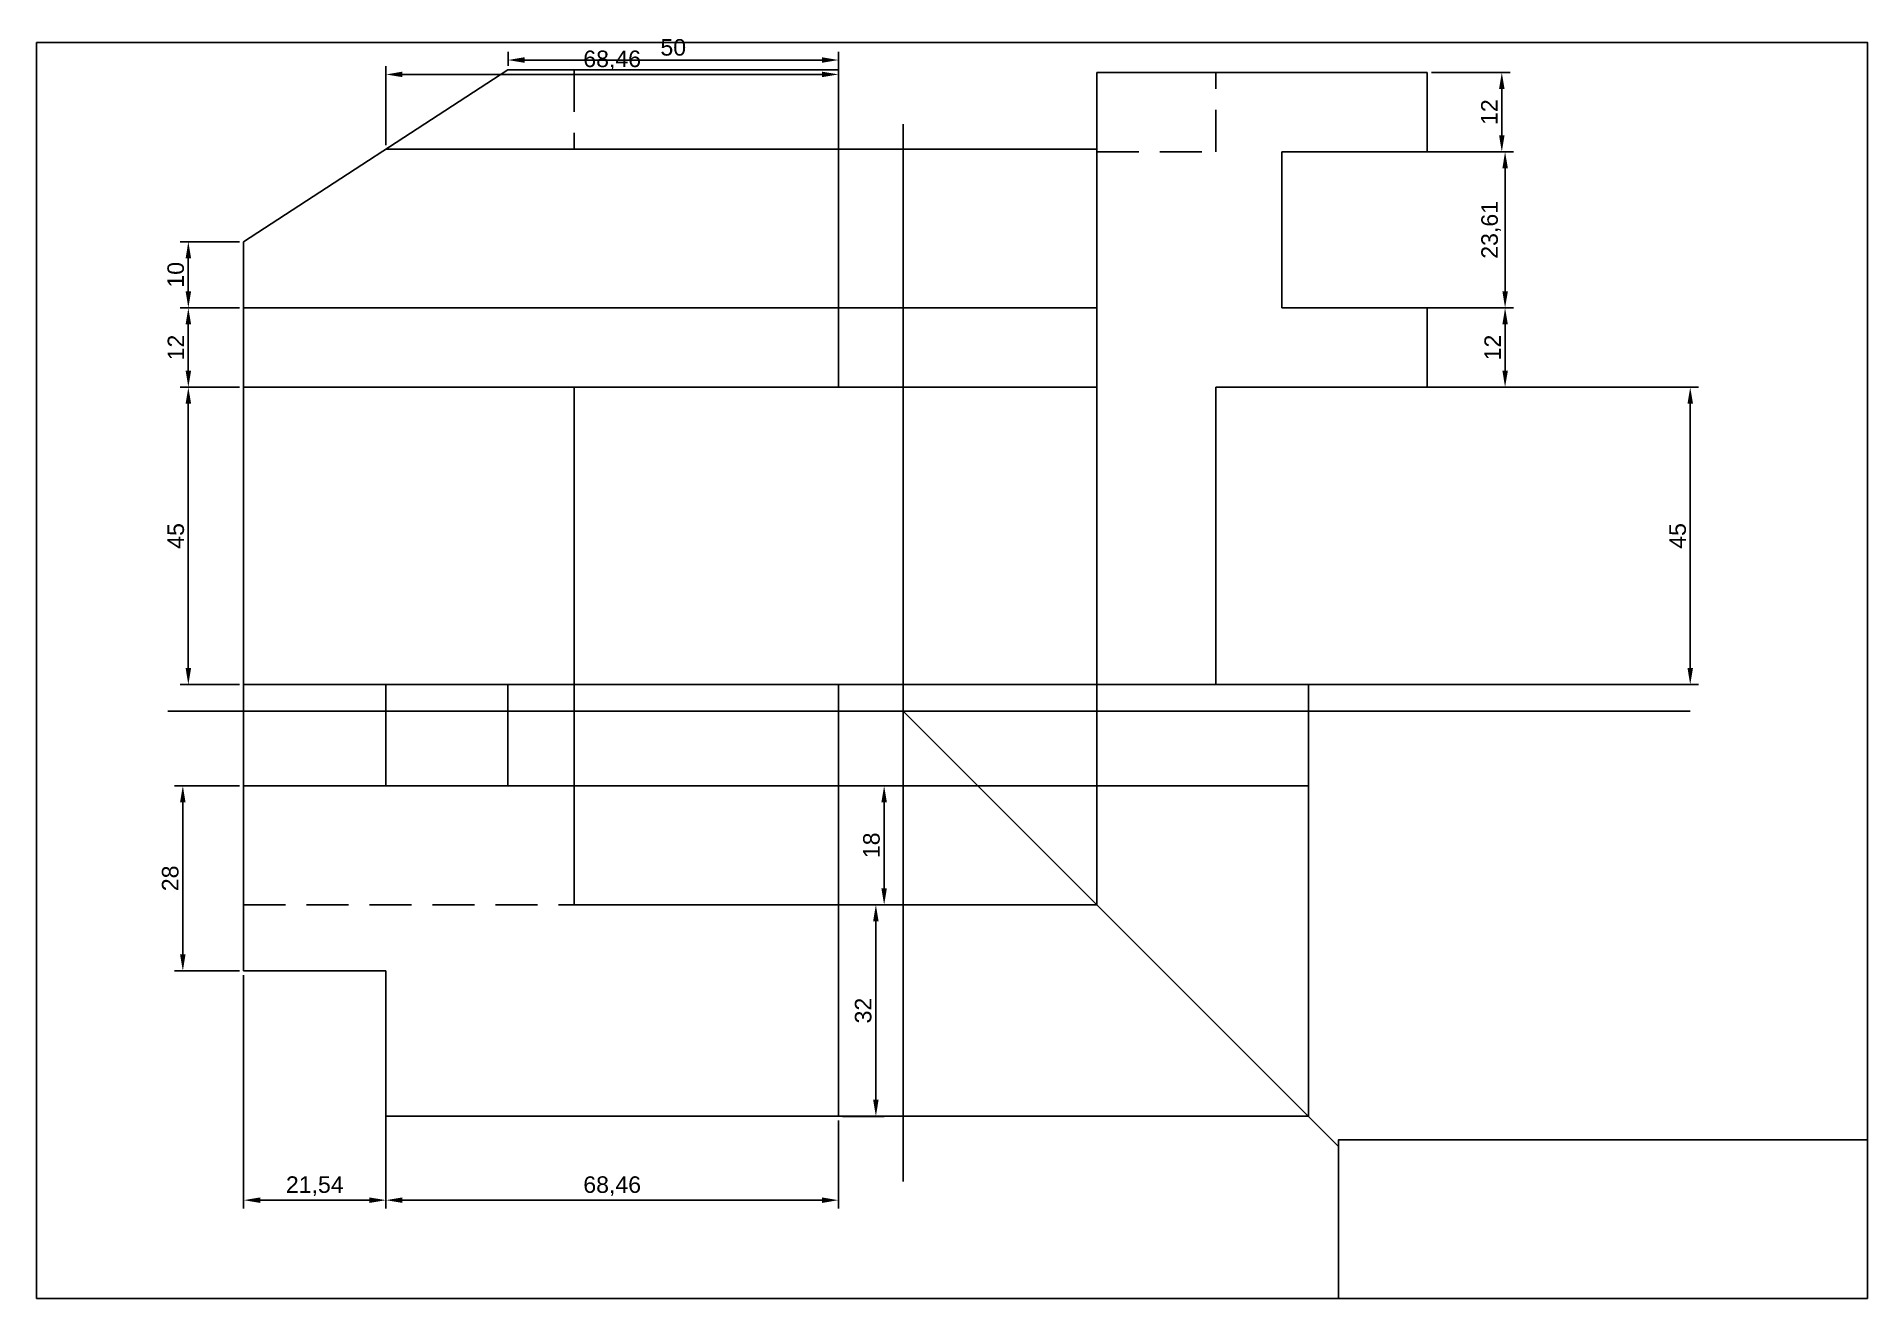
# Model space of a CAD drawing. Header units: millimetres. Extents: x 1694 to 1971, y 2106 to 2297.
import ezdxf

# ---------------------------------------------------------------- set-up
doc = ezdxf.new("R2010")
doc.units = ezdxf.units.MM
doc.linetypes.add('DASHED2', pattern=[9.525, 6.35, -3.175])
doc.layers.add('DASHED', color=7, linetype='DASHED2', plot=False)
doc.styles.get("Standard").update_dxf_attribs({"font": 'arial.ttf'})
doc.dimstyles.new('ISO-25', dxfattribs={"dimtxt": 2.5, "dimasz": 2.5, "dimexe": 1.25, "dimexo": 0.625, "dimtad": 1, "dimtxsty": 'Standard', "dimcen": 2.5, "dimadec": 0, "dimazin": 0, "dimtfac": 1, "dimtmove": 0, "dimatfit": 3, "dimfxl": 1, "dimarcsym": 0})

# ---------------------------------------------------------------- blocks, each defined once
blk = doc.blocks.new('*D2')
at = {"color": 0, "lineweight": -2, "transparency": 16777216}
for p, q in [((1904.59, 2291.59), (1916.48, 2291.59)), ((1915.23, 2289.09), (1915.23, 2282.09)), ((1904.59, 2279.59), (1916.48, 2279.59))]:
    blk.add_line(p, q, dxfattribs=at)
at = {"color": 0, "transparency": 16777216}
for points in [[(1914.82, 2289.09), (1915.65, 2289.09), (1915.23, 2291.59)], [(1914.82, 2282.09), (1915.65, 2282.09), (1915.23, 2279.59)]]:
    blk.add_solid(points, dxfattribs=at)
at = {"layer": 'Defpoints', "color": 0, "transparency": 16777216}
for p in [(1903.96, 2291.59), (1903.96, 2279.59), (1915.23, 2279.59)]:
    blk.add_point(p, dxfattribs=at)
at = {"color": 0, "transparency": 16777216, "insert": (1913.35, 2285.59), "char_height": 2.5, "attachment_point": 5, "rotation": 90}
blk.add_mtext('12', dxfattribs=at)
blk = doc.blocks.new('*D3')
at = {"color": 0, "lineweight": -2, "transparency": 16777216}
for p, q in [((1882.59, 2279.59), (1916.98, 2279.59)), ((1915.73, 2277.09), (1915.73, 2258.48)), ((1882.59, 2255.98), (1916.98, 2255.98))]:
    blk.add_line(p, q, dxfattribs=at)
at = {"color": 0, "transparency": 16777216}
for points in [[(1915.32, 2277.09), (1916.15, 2277.09), (1915.73, 2279.59)], [(1915.32, 2258.48), (1916.15, 2258.48), (1915.73, 2255.98)]]:
    blk.add_solid(points, dxfattribs=at)
at = {"layer": 'Defpoints', "color": 0, "transparency": 16777216}
for p in [(1881.96, 2279.59), (1881.96, 2255.98), (1915.73, 2255.98)]:
    blk.add_point(p, dxfattribs=at)
at = {"color": 0, "transparency": 16777216, "insert": (1913.61, 2267.78), "char_height": 2.5, "attachment_point": 5, "rotation": 90}
blk.add_mtext('23,61', dxfattribs=at)
blk = doc.blocks.new('*D4')
at = {"layer": 'DASHED', "color": 0, "lineweight": -2, "transparency": 16777216}
for p, q in [((1764.87, 2292.61), (1764.87, 2294.72)), ((1814.87, 2292.61), (1814.87, 2294.72)), ((1767.37, 2293.47), (1812.37, 2293.47))]:
    blk.add_line(p, q, dxfattribs=at)
at = {"layer": 'DASHED', "color": 0, "transparency": 16777216}
for points in [[(1767.37, 2293.89), (1767.37, 2293.05), (1764.87, 2293.47)], [(1812.37, 2293.89), (1812.37, 2293.05), (1814.87, 2293.47)]]:
    blk.add_solid(points, dxfattribs=at)
at = {"layer": 'Defpoints', "color": 0, "transparency": 16777216}
for p in [(1764.87, 2291.98), (1814.87, 2293.47), (1814.87, 2291.98)]:
    blk.add_point(p, dxfattribs=at)
at = {"layer": 'DASHED', "color": 0, "transparency": 16777216, "insert": (1789.87, 2295.37), "char_height": 2.5, "attachment_point": 5}
blk.add_mtext('50', dxfattribs=at)
blk = doc.blocks.new('*D5')
at = {"color": 0, "lineweight": -2, "transparency": 16777216}
for p, q in [((1764.87, 2292.61), (1764.87, 2294.72)), ((1814.87, 2292.61), (1814.87, 2294.72)), ((1767.37, 2293.47), (1812.37, 2293.47))]:
    blk.add_line(p, q, dxfattribs=at)
at = {"color": 0, "transparency": 16777216}
for points in [[(1767.37, 2293.89), (1767.37, 2293.05), (1764.87, 2293.47)], [(1812.37, 2293.89), (1812.37, 2293.05), (1814.87, 2293.47)]]:
    blk.add_solid(points, dxfattribs=at)
at = {"layer": 'Defpoints', "color": 0, "transparency": 16777216}
for p in [(1764.87, 2291.98), (1814.87, 2293.47), (1814.87, 2291.98)]:
    blk.add_point(p, dxfattribs=at)
at = {"color": 0, "transparency": 16777216, "insert": (1789.87, 2295.37), "char_height": 2.5, "attachment_point": 5}
blk.add_mtext('50', dxfattribs=at)
blk = doc.blocks.new('*D6')
at = {"color": 0, "lineweight": -2, "transparency": 16777216}
for p, q in [((1746.4, 2280.61), (1746.4, 2292.54)), ((1748.9, 2291.29), (1812.37, 2291.29)), ((1814.87, 2280.61), (1814.87, 2292.54))]:
    blk.add_line(p, q, dxfattribs=at)
at = {"color": 0, "transparency": 16777216}
for points in [[(1748.9, 2291.71), (1748.9, 2290.88), (1746.4, 2291.29)], [(1812.37, 2291.71), (1812.37, 2290.88), (1814.87, 2291.29)]]:
    blk.add_solid(points, dxfattribs=at)
at = {"layer": 'Defpoints', "color": 0, "transparency": 16777216}
for p in [(1814.87, 2291.29), (1746.4, 2279.98), (1814.87, 2279.98)]:
    blk.add_point(p, dxfattribs=at)
at = {"color": 0, "transparency": 16777216, "insert": (1780.63, 2293.42), "char_height": 2.5, "attachment_point": 5}
blk.add_mtext('68,46', dxfattribs=at)
blk = doc.blocks.new('*D7')
at = {"color": 0, "lineweight": -2, "transparency": 16777216}
for p, q in [((1724.24, 2265.98), (1715.25, 2265.98)), ((1716.5, 2258.48), (1716.5, 2263.48)), ((1724.24, 2255.98), (1715.25, 2255.98))]:
    blk.add_line(p, q, dxfattribs=at)
at = {"color": 0, "transparency": 16777216}
for points in [[(1716.09, 2263.48), (1716.92, 2263.48), (1716.5, 2265.98)], [(1716.09, 2258.48), (1716.92, 2258.48), (1716.5, 2255.98)]]:
    blk.add_solid(points, dxfattribs=at)
at = {"layer": 'Defpoints', "color": 0, "transparency": 16777216}
for p in [(1716.5, 2265.98), (1724.87, 2265.98), (1724.87, 2255.98)]:
    blk.add_point(p, dxfattribs=at)
at = {"color": 0, "transparency": 16777216, "insert": (1714.6, 2260.98), "char_height": 2.5, "attachment_point": 5, "rotation": 90}
blk.add_mtext('10', dxfattribs=at)
blk = doc.blocks.new('*D8')
at = {"color": 0, "lineweight": -2, "transparency": 16777216}
for p, q in [((1724.24, 2255.98), (1715.25, 2255.98)), ((1716.5, 2246.48), (1716.5, 2253.48)), ((1724.24, 2243.98), (1715.25, 2243.98))]:
    blk.add_line(p, q, dxfattribs=at)
at = {"color": 0, "transparency": 16777216}
for points in [[(1716.09, 2253.48), (1716.92, 2253.48), (1716.5, 2255.98)], [(1716.09, 2246.48), (1716.92, 2246.48), (1716.5, 2243.98)]]:
    blk.add_solid(points, dxfattribs=at)
at = {"layer": 'Defpoints', "color": 0, "transparency": 16777216}
for p in [(1716.5, 2255.98), (1724.87, 2255.98), (1724.87, 2243.98)]:
    blk.add_point(p, dxfattribs=at)
at = {"color": 0, "transparency": 16777216, "insert": (1714.62, 2249.98), "char_height": 2.5, "attachment_point": 5, "rotation": 90}
blk.add_mtext('12', dxfattribs=at)
blk = doc.blocks.new('*D9')
at = {"color": 0, "lineweight": -2, "transparency": 16777216}
for p, q in [((1724.24, 2243.98), (1715.25, 2243.98)), ((1716.5, 2201.48), (1716.5, 2241.48)), ((1724.24, 2198.98), (1715.25, 2198.98))]:
    blk.add_line(p, q, dxfattribs=at)
at = {"color": 0, "transparency": 16777216}
for points in [[(1716.09, 2241.48), (1716.92, 2241.48), (1716.5, 2243.98)], [(1716.09, 2201.48), (1716.92, 2201.48), (1716.5, 2198.98)]]:
    blk.add_solid(points, dxfattribs=at)
at = {"layer": 'Defpoints', "color": 0, "transparency": 16777216}
for p in [(1716.5, 2243.98), (1724.87, 2243.98), (1724.87, 2198.98)]:
    blk.add_point(p, dxfattribs=at)
at = {"color": 0, "transparency": 16777216, "insert": (1714.61, 2221.48), "char_height": 2.5, "attachment_point": 5, "rotation": 90}
blk.add_mtext('45', dxfattribs=at)
blk = doc.blocks.new('*D10')
at = {"color": 0, "lineweight": -2, "transparency": 16777216}
for p, q in [((1904.59, 2255.98), (1916.98, 2255.98)), ((1915.73, 2246.48), (1915.73, 2253.48)), ((1904.59, 2243.98), (1916.98, 2243.98))]:
    blk.add_line(p, q, dxfattribs=at)
at = {"color": 0, "transparency": 16777216}
for points in [[(1915.32, 2253.48), (1916.15, 2253.48), (1915.73, 2255.98)], [(1915.32, 2246.48), (1916.15, 2246.48), (1915.73, 2243.98)]]:
    blk.add_solid(points, dxfattribs=at)
at = {"layer": 'Defpoints', "color": 0, "transparency": 16777216}
for p in [(1903.96, 2255.98), (1915.73, 2255.98), (1903.96, 2243.98)]:
    blk.add_point(p, dxfattribs=at)
at = {"color": 0, "transparency": 16777216, "insert": (1913.85, 2249.98), "char_height": 2.5, "attachment_point": 5, "rotation": 90}
blk.add_mtext('12', dxfattribs=at)
blk = doc.blocks.new('*D11')
at = {"color": 0, "lineweight": -2, "transparency": 16777216}
for p, q in [((1724.24, 2183.68), (1714.42, 2183.68)), ((1715.67, 2158.18), (1715.67, 2181.18)), ((1724.24, 2155.68), (1714.42, 2155.68))]:
    blk.add_line(p, q, dxfattribs=at)
at = {"color": 0, "transparency": 16777216}
for points in [[(1715.25, 2181.18), (1716.08, 2181.18), (1715.67, 2183.68)], [(1715.25, 2158.18), (1716.08, 2158.18), (1715.67, 2155.68)]]:
    blk.add_solid(points, dxfattribs=at)
at = {"layer": 'Defpoints', "color": 0, "transparency": 16777216}
for p in [(1715.67, 2183.68), (1724.87, 2183.68), (1724.87, 2155.68)]:
    blk.add_point(p, dxfattribs=at)
at = {"color": 0, "transparency": 16777216, "insert": (1713.77, 2169.68), "char_height": 2.5, "attachment_point": 5, "rotation": 90}
blk.add_mtext('28', dxfattribs=at)
blk = doc.blocks.new('*D12')
at = {"color": 0, "lineweight": -2, "transparency": 16777216}
for p, q in [((1724.87, 2155.06), (1724.87, 2119.75)), ((1746.4, 2155.06), (1746.4, 2119.75)), ((1727.37, 2121), (1743.9, 2121))]:
    blk.add_line(p, q, dxfattribs=at)
at = {"color": 0, "transparency": 16777216}
for points in [[(1727.37, 2121.41), (1727.37, 2120.58), (1724.87, 2121)], [(1743.9, 2121.41), (1743.9, 2120.58), (1746.4, 2121)]]:
    blk.add_solid(points, dxfattribs=at)
at = {"layer": 'Defpoints', "color": 0, "transparency": 16777216}
for p in [(1724.87, 2155.68), (1746.4, 2155.68), (1746.4, 2121)]:
    blk.add_point(p, dxfattribs=at)
at = {"color": 0, "transparency": 16777216, "insert": (1735.63, 2123.12), "char_height": 2.5, "attachment_point": 5}
blk.add_mtext('21,54', dxfattribs=at)
blk = doc.blocks.new('*D13')
at = {"color": 0, "lineweight": -2, "transparency": 16777216}
for p, q in [((1746.4, 2155.06), (1746.4, 2119.75)), ((1814.87, 2133.06), (1814.87, 2119.75)), ((1748.9, 2121), (1812.37, 2121))]:
    blk.add_line(p, q, dxfattribs=at)
at = {"color": 0, "transparency": 16777216}
for points in [[(1748.9, 2121.41), (1748.9, 2120.58), (1746.4, 2121)], [(1812.37, 2121.41), (1812.37, 2120.58), (1814.87, 2121)]]:
    blk.add_solid(points, dxfattribs=at)
at = {"layer": 'Defpoints', "color": 0, "transparency": 16777216}
for p in [(1746.4, 2155.68), (1814.87, 2133.68), (1814.87, 2121)]:
    blk.add_point(p, dxfattribs=at)
at = {"color": 0, "transparency": 16777216, "insert": (1780.63, 2123.12), "char_height": 2.5, "attachment_point": 5}
blk.add_mtext('68,46', dxfattribs=at)
blk = doc.blocks.new('*D14')
at = {"color": 0, "lineweight": -2, "transparency": 16777216}
for p, q in [((1815.49, 2165.68), (1821.78, 2165.68)), ((1820.53, 2136.18), (1820.53, 2163.18)), ((1815.49, 2133.68), (1821.78, 2133.68))]:
    blk.add_line(p, q, dxfattribs=at)
at = {"color": 0, "transparency": 16777216}
for points in [[(1820.11, 2163.18), (1820.94, 2163.18), (1820.53, 2165.68)], [(1820.11, 2136.18), (1820.94, 2136.18), (1820.53, 2133.68)]]:
    blk.add_solid(points, dxfattribs=at)
at = {"layer": 'Defpoints', "color": 0, "transparency": 16777216}
for p in [(1814.87, 2165.68), (1820.53, 2165.68), (1814.87, 2133.68)]:
    blk.add_point(p, dxfattribs=at)
at = {"color": 0, "transparency": 16777216, "insert": (1818.62, 2149.68), "char_height": 2.5, "attachment_point": 5, "rotation": 90}
blk.add_mtext('32', dxfattribs=at)
blk = doc.blocks.new('*D15')
at = {"color": 0, "lineweight": -2, "transparency": 16777216}
for p, q in [((1775.49, 2183.68), (1823.03, 2183.68)), ((1821.78, 2181.18), (1821.78, 2168.18)), ((1775.49, 2165.68), (1823.03, 2165.68))]:
    blk.add_line(p, q, dxfattribs=at)
at = {"color": 0, "transparency": 16777216}
for points in [[(1821.36, 2181.18), (1822.19, 2181.18), (1821.78, 2183.68)], [(1821.36, 2168.18), (1822.19, 2168.18), (1821.78, 2165.68)]]:
    blk.add_solid(points, dxfattribs=at)
at = {"layer": 'Defpoints', "color": 0, "transparency": 16777216}
for p in [(1774.87, 2183.68), (1774.87, 2165.68), (1821.78, 2165.68)]:
    blk.add_point(p, dxfattribs=at)
at = {"color": 0, "transparency": 16777216, "insert": (1819.87, 2174.68), "char_height": 2.5, "attachment_point": 5, "rotation": 90}
blk.add_mtext('18', dxfattribs=at)
blk = doc.blocks.new('*D16')
at = {"color": 0, "lineweight": -2, "transparency": 16777216}
for p, q in [((1872.59, 2243.98), (1944.99, 2243.98)), ((1943.74, 2241.48), (1943.74, 2201.48)), ((1872.59, 2198.98), (1944.99, 2198.98))]:
    blk.add_line(p, q, dxfattribs=at)
at = {"color": 0, "transparency": 16777216}
for points in [[(1943.33, 2241.48), (1944.16, 2241.48), (1943.74, 2243.98)], [(1943.33, 2201.48), (1944.16, 2201.48), (1943.74, 2198.98)]]:
    blk.add_solid(points, dxfattribs=at)
at = {"layer": 'Defpoints', "color": 0, "transparency": 16777216}
for p in [(1871.96, 2243.98), (1871.96, 2198.98), (1943.74, 2198.98)]:
    blk.add_point(p, dxfattribs=at)
at = {"color": 0, "transparency": 16777216, "insert": (1941.85, 2221.48), "char_height": 2.5, "attachment_point": 5, "rotation": 90}
blk.add_mtext('45', dxfattribs=at)

msp = doc.modelspace()

# ---------------------------------------------------------------- linework, layer by layer
at = {"color": 6}
for p, q in [((1764.866, 2291.98), (1724.866, 2265.98)), ((1774.866, 2291.98), (1764.866, 2291.98)), ((1814.866, 2291.98), (1764.866, 2291.98)), ((1814.866, 2291.98), (1774.866, 2291.98)), ((1814.866, 2279.98), (1814.866, 2291.98)), ((1814.866, 2291.98), (1814.866, 2279.98)), ((1853.964, 2265.98), (1853.964, 2291.59)), ((1853.964, 2291.59), (1903.964, 2291.59)), ((1903.964, 2291.59), (1903.964, 2279.59)), ((1814.866, 2279.98), (1746.404, 2279.98)), ((1814.866, 2255.98), (1814.866, 2279.98)), ((1885.964, 2279.59), (1881.964, 2279.59)), ((1881.964, 2279.59), (1881.964, 2255.98)), ((1885.964, 2279.59), (1903.964, 2279.59)), ((1724.866, 2255.98), (1724.866, 2265.98)), ((1724.866, 2255.98), (1724.866, 2265.98)), ((1853.964, 2198.98), (1853.964, 2265.98)), ((1774.866, 2255.98), (1724.866, 2255.98)), ((1724.866, 2243.98), (1724.866, 2255.98)), ((1814.866, 2255.98), (1774.866, 2255.98)), ((1774.866, 2255.98), (1814.866, 2255.98)), ((1814.866, 2243.98), (1814.866, 2255.98)), ((1881.964, 2255.98), (1903.964, 2255.98)), ((1903.964, 2255.98), (1903.964, 2243.98)), ((1724.866, 2198.98), (1724.866, 2243.98)), ((1724.866, 2243.98), (1774.866, 2243.98)), ((1774.866, 2198.98), (1774.866, 2243.98)), ((1774.866, 2243.98), (1814.866, 2243.98)), ((1871.964, 2198.98), (1871.964, 2243.98)), ((1871.964, 2243.98), (1903.964, 2243.98)), ((1774.866, 2216.98), (1774.866, 2228.98)), ((1724.866, 2198.98), (1774.866, 2198.98)), ((1853.964, 2198.98), (1871.964, 2198.98)), ((1724.866, 2183.684), (1764.866, 2183.684)), ((1724.866, 2183.684), (1724.866, 2155.684)), ((1764.866, 2183.684), (1774.866, 2183.684)), ((1774.866, 2183.684), (1774.866, 2165.684)), ((1774.866, 2165.684), (1814.866, 2165.684)), ((1814.866, 2165.684), (1814.866, 2133.684)), ((1724.866, 2155.684), (1746.404, 2155.684)), ((1746.404, 2155.684), (1746.404, 2133.684)), ((1764.866, 2133.684), (1746.404, 2133.684)), ((1814.866, 2133.684), (1764.866, 2133.684))]:
    msp.add_line(p, q, dxfattribs=at)
at = {"color": 7}
for p, q in [((1853.964, 2165.684), (1853.964, 2291.59)), ((1814.866, 2279.98), (1853.964, 2279.98)), ((1814.866, 2255.98), (1853.964, 2255.98)), ((1881.964, 2255.98), (1903.964, 2255.98)), ((1814.866, 2243.98), (1853.964, 2243.98)), ((1871.964, 2243.98), (1903.964, 2243.98)), ((1724.866, 2198.98), (1724.866, 2155.684)), ((1724.866, 2198.98), (1724.866, 2183.684)), ((1746.404, 2198.98), (1746.404, 2183.684)), ((1764.866, 2198.98), (1764.866, 2183.684)), ((1774.866, 2198.98), (1774.866, 2165.684)), ((1774.866, 2198.98), (1885.964, 2198.98)), ((1814.866, 2198.98), (1814.866, 2133.684)), ((1885.964, 2133.684), (1885.964, 2198.98)), ((1824.658, 2194.99), (1890.546, 2129.102)), ((1774.866, 2183.684), (1774.866, 2165.684)), ((1774.866, 2183.684), (1885.964, 2183.684)), ((1814.866, 2165.684), (1853.964, 2165.684)), ((1746.404, 2155.684), (1746.404, 2133.684)), ((1814.866, 2133.684), (1885.964, 2133.684))]:
    msp.add_line(p, q, dxfattribs=at)
at = {"color": 85, "true_color": 0x58ba48}
for p, q in [((1824.658, 2283.775), (1824.658, 2123.829)), ((1713.389, 2194.99), (1943.743, 2194.99))]:
    msp.add_line(p, q, dxfattribs=at)
msp.add_line((1724.866, 2255.98), (1724.866, 2243.98))
for points in [[(1693.546, 2296.142), (1970.546, 2296.142), (1970.546, 2106.142), (1693.546, 2106.142)], [(1970.546, 2106.142), (1890.546, 2106.142), (1890.546, 2130.142), (1970.546, 2130.142)]]:
    msp.add_lwpolyline(points, close=True)
at = {"layer": 'DASHED', "color": 6}
for p, q in [((1764.866, 2291.98), (1774.866, 2291.98)), ((1764.866, 2291.98), (1774.866, 2291.98)), ((1774.866, 2291.98), (1774.866, 2279.98)), ((1853.964, 2291.59), (1853.964, 2279.59)), ((1871.964, 2279.59), (1871.964, 2291.59)), ((1853.964, 2279.59), (1871.964, 2279.59)), ((1724.866, 2183.684), (1724.866, 2165.684)), ((1724.866, 2165.684), (1774.866, 2165.684))]:
    msp.add_line(p, q, dxfattribs=at)

# ---------------------------------------------------------------- dimensions: what is measured, and where the dimension line sits
at = {"color": 2}
for base, p1, p2, picture, middle in [((1814.866, 2293.469), (1764.866, 2291.98), (1814.866, 2291.98), '*D5', (1789.866, 2295.37)), ((1814.866, 2291.292), (1746.404, 2279.98), (1814.866, 2279.98), '*D6', (1780.635, 2293.419)), ((1746.404, 2120.995), (1724.866, 2155.684), (1746.404, 2155.684), '*D12', (1735.635, 2123.123))]:
    dim = msp.add_linear_dim(base=base, p1=p1, p2=p2, dimstyle='ISO-25', dxfattribs=at)
    dim.commit()
    dim.dimension.update_dxf_attribs({"geometry": picture, "text_midpoint": middle})
for base, p1, p2, picture, middle in [((1915.233, 2279.59), (1903.964, 2291.59), (1903.964, 2279.59), '*D2', (1913.353, 2285.59)), ((1915.734, 2255.98), (1881.964, 2279.59), (1881.964, 2255.98), '*D3', (1913.606, 2267.785)), ((1716.504, 2265.98), (1724.866, 2255.98), (1724.866, 2265.98), '*D7', (1714.603, 2260.98)), ((1716.504, 2255.98), (1724.866, 2243.98), (1724.866, 2255.98), '*D8', (1714.624, 2249.98)), ((1915.734, 2255.98), (1903.964, 2243.98), (1903.964, 2255.98), '*D10', (1913.853, 2249.98)), ((1716.504, 2243.98), (1724.866, 2198.98), (1724.866, 2243.98), '*D9', (1714.608, 2221.48)), ((1943.743, 2198.98), (1871.964, 2243.98), (1871.964, 2198.98), '*D16', (1941.847, 2221.48)), ((1715.667, 2183.684), (1724.866, 2155.684), (1724.866, 2183.684), '*D11', (1713.765, 2169.684)), ((1821.776, 2165.684), (1774.866, 2183.684), (1774.866, 2165.684), '*D15', (1819.875, 2174.684)), ((1820.526, 2165.684), (1814.866, 2133.684), (1814.866, 2165.684), '*D14', (1818.624, 2149.684))]:
    dim = msp.add_linear_dim(base=base, p1=p1, p2=p2, angle=90, dimstyle='ISO-25', dxfattribs=at)
    dim.commit()
    dim.dimension.update_dxf_attribs({"geometry": picture, "text_midpoint": middle})
dim = msp.add_linear_dim(base=(1814.866, 2120.995), p1=(1746.404, 2155.684), p2=(1814.866, 2133.684), dimstyle='ISO-25', override={"dimtmove": 1}, dxfattribs=at)
dim.commit()
dim.dimension.update_dxf_attribs({"geometry": '*D13', "text_midpoint": (1780.635, 2123.123)})
at = {"layer": 'DASHED', "color": 2}
dim = msp.add_linear_dim(base=(1814.866, 2293.469), p1=(1764.866, 2291.98), p2=(1814.866, 2291.98), dimstyle='ISO-25', dxfattribs=at)
dim.commit()
dim.dimension.update_dxf_attribs({"geometry": '*D4', "text_midpoint": (1789.866, 2295.37)})

doc.saveas('drawing.dxf')
